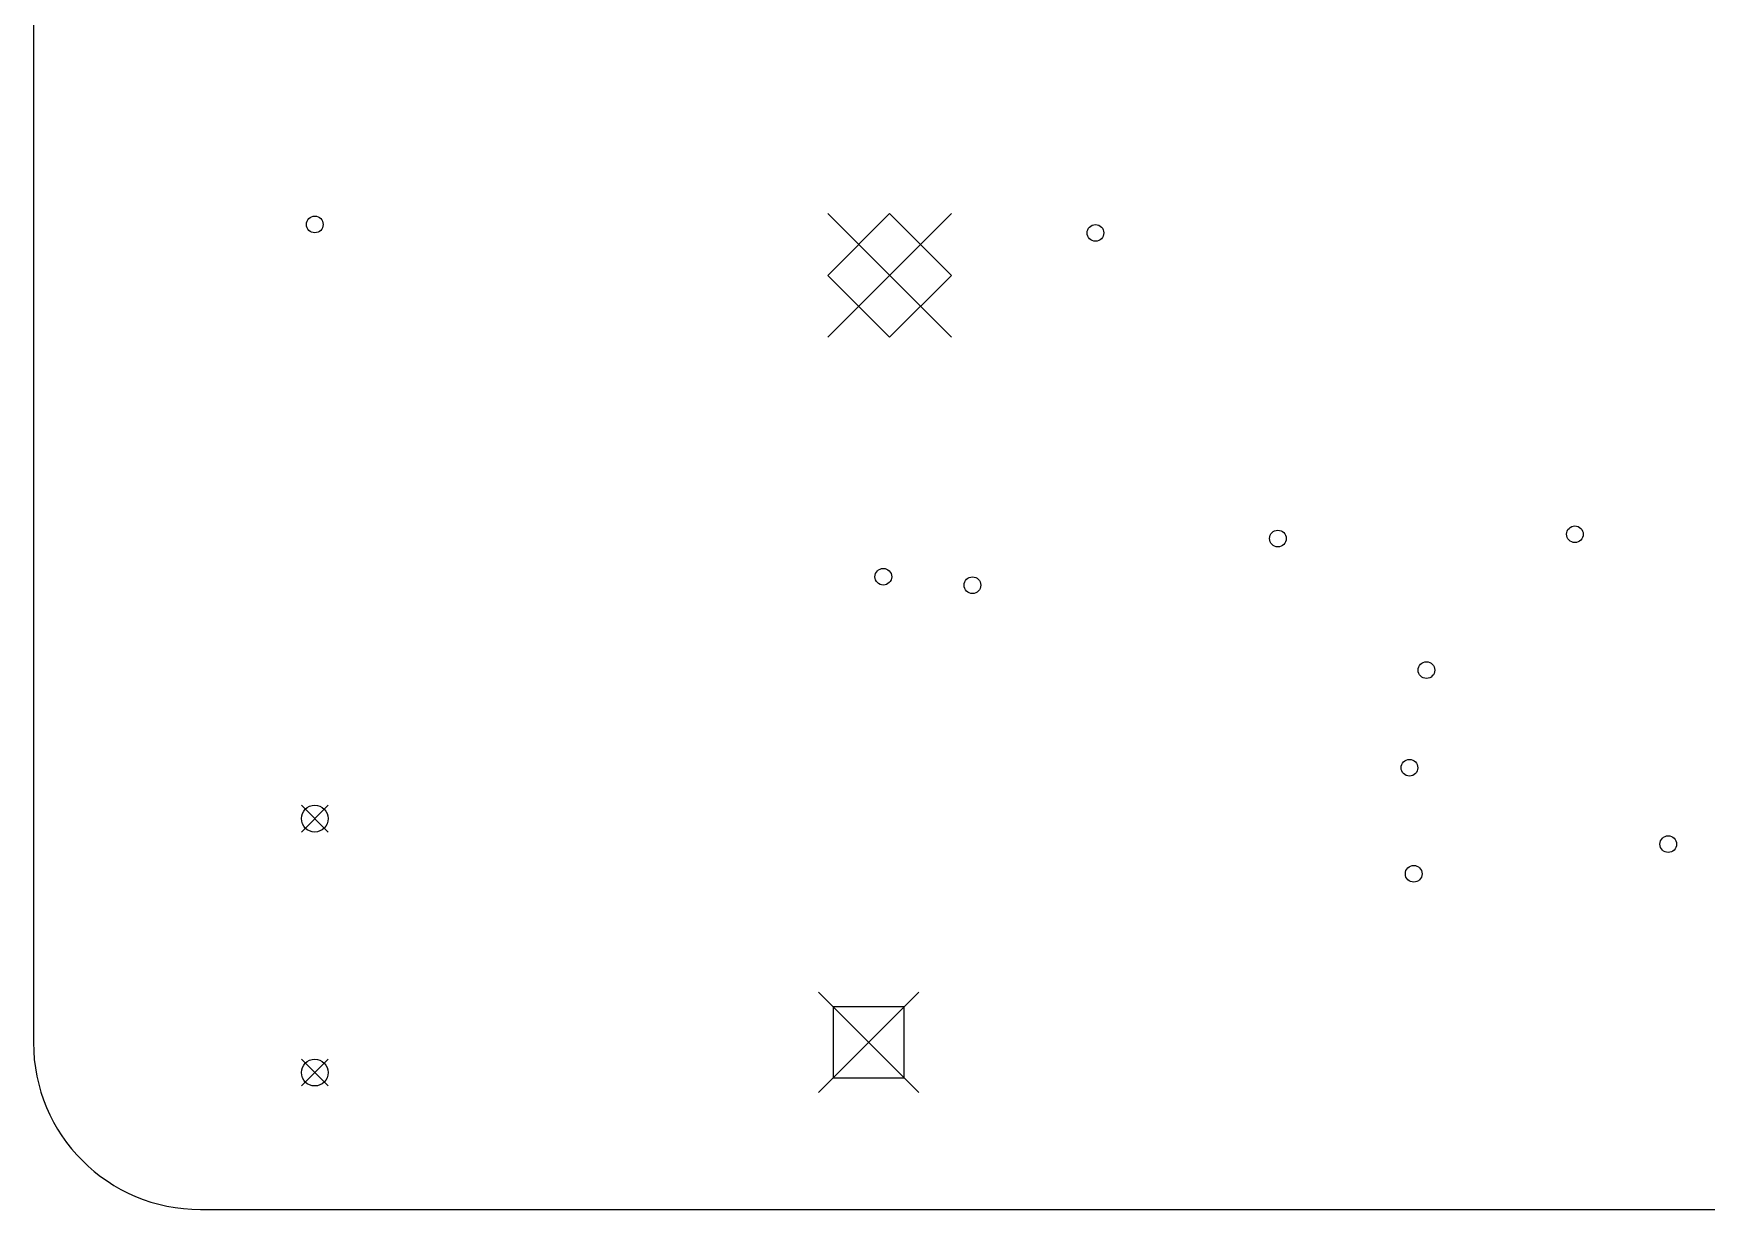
# Model space of a CAD drawing. Extents: x 48 to 150, y -180 to -50.
# Drawn here: x 50 to 100.1, y -150 to -114.8 of the extents above; entities that cross this region are included whole.
import ezdxf

# ---------------------------------------------------------------- set-up
doc = ezdxf.new("R2010")
doc.units = 0
doc.layers.add('BLACK', color=7, linetype='CONTINUOUS')

msp = doc.modelspace()

# ---------------------------------------------------------------- linework, layer by layer
at = {"layer": 'BLACK', "linetype": 'CONTINUOUS'}
for p, q in [((50, -55), (50, -145)), ((73.775, -120.198), (77.475, -123.898)), ((77.475, -120.198), (73.775, -123.898)), ((75.625, -120.198), (73.775, -122.048)), ((77.475, -122.048), (75.625, -120.198)), ((73.775, -122.048), (75.625, -123.898)), ((75.625, -123.898), (77.475, -122.048)), ((58.02, -137.903), (58.82, -138.703)), ((58.82, -137.903), (58.02, -138.703)), ((73.5, -143.5), (76.5, -146.5)), ((76.5, -143.5), (73.5, -146.5)), ((76.0607, -143.939), (73.9393, -143.939)), ((73.9393, -143.939), (73.9393, -146.061)), ((76.0607, -146.061), (76.0607, -143.939)), ((58.02, -145.503), (58.82, -146.303)), ((58.82, -145.503), (58.02, -146.303)), ((73.9393, -146.061), (76.0607, -146.061)), ((55, -150), (145, -150))]:
    msp.add_line(p, q, dxfattribs=at)
at = {"layer": 'BLACK'}
for centre, radius in [((58.42, -120.523), 0.25), ((81.788, -120.777), 0.25), ((87.249, -129.921), 0.25), ((96.139, -129.794), 0.25), ((75.438, -131.064), 0.25), ((78.105, -131.318), 0.25), ((91.694, -133.858), 0.25), ((91.186, -136.779), 0.25), ((58.42, -138.303), 0.4), ((98.933, -139.065), 0.25), ((91.313, -139.954), 0.25), ((58.42, -145.903), 0.4)]:
    msp.add_circle(centre, radius, dxfattribs=at)
msp.add_arc((55, -145), 5, -180, -90, dxfattribs=at)

doc.saveas('drawing.dxf')
